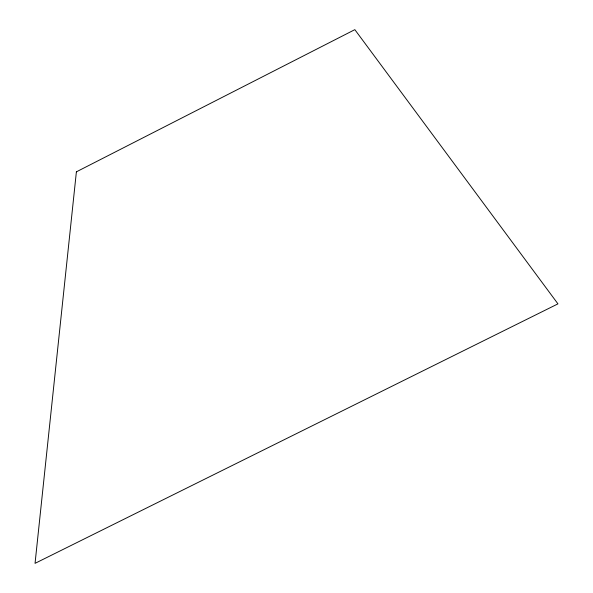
<?xml version="1.0" encoding="UTF-8"?>
<svg xmlns="http://www.w3.org/2000/svg" width="593" height="593" viewBox="0 0 593 593"><rect width="100%" height="100%" fill="white"/><g stroke="black" fill="none" stroke-linecap="round" stroke-linejoin="round"><path stroke-width="0.89" d="M76.386 171.837L35.046 563.35L557.954 303.868L354.836 29.65L76.386 171.837"/></g></svg>
